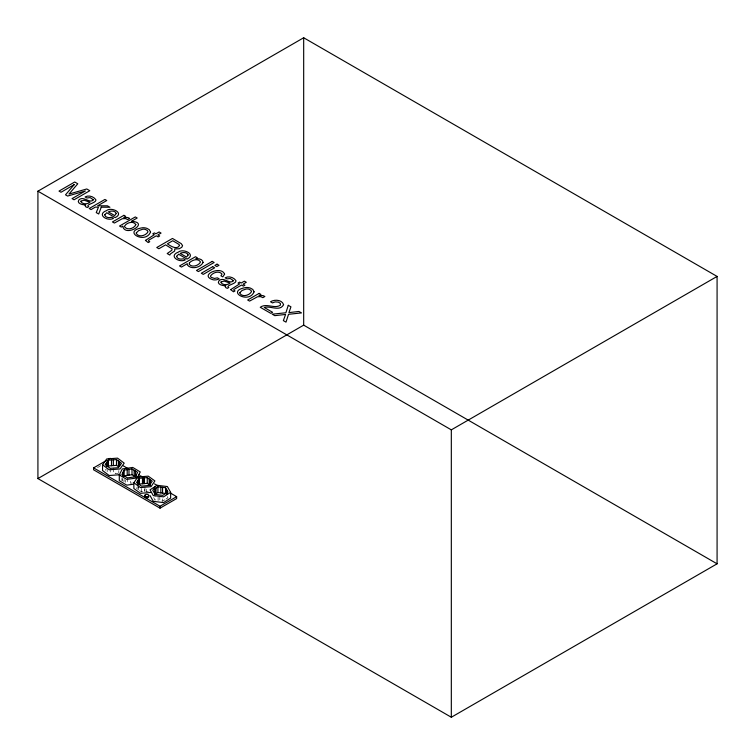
<?xml version="1.0" encoding="UTF-8"?>
<svg xmlns="http://www.w3.org/2000/svg" width="755" height="755" viewBox="0 0 755 755"><rect width="100%" height="100%" fill="white"/><g stroke="black" fill="none" stroke-linecap="round" stroke-linejoin="round"><path stroke-width="0.57" stroke-dasharray="3.77 2.83" d="M123.367 481.161L121.932 480.293L122.801 478.566M137.655 486.635L136.542 488.306L138.712 489.872L138.712 485.267M105.238 470.327L106.446 468.638M159.843 496.148L159.843 500.754L162.75 501.122L164.788 499.801M165.968 499.036L167.978 497.772L167.025 496.092M97.508 467.553L101.415 465.297M132.333 482.964L130.54 483.219L130.54 480.916M139.552 490.486L141.496 491.883L148.31 491.278M118.356 473.47L115.222 473.706L115.222 471.403M153.643 497.564L155.105 500.178L155.105 495.573M162.75 498.819L162.75 501.122M158.097 497.092L158.097 500.546M146.262 489.165L146.262 491.458M144.932 486.975L144.932 491.571M144.479 489.315L144.479 491.618M141.496 488.428L141.496 491.883M138.429 487.362L138.429 489.665M127.52 477.896L127.52 483.653M125.368 480.057L125.368 482.351M124.094 479.293L124.094 481.586M121.932 477.99L121.932 480.293M118.799 470.544L118.799 472.847M113.363 468.091L113.363 473.847M110.23 468.327L110.23 474.083M107.163 469.478L107.163 471.781"/><path stroke-width="1.13" d="M119.299 474.914L122.291 468.94L132.757 467.449L140.232 471.932L137.231 477.915L126.764 479.406L119.299 474.914L119.299 480.671L126.764 485.154L132.889 484.285M124.169 470.063L121.932 474.536L127.52 477.896L135.353 476.782L137.599 472.309L132.002 468.949L124.169 470.063L124.122 475.924L132.002 474.706L135.438 476.764L135.438 471.016M133.862 482.794L137.721 477.066L148.235 476.141L154.888 480.926L151.028 486.654L140.515 487.588L133.862 482.794L133.862 488.542L140.515 493.336L151.028 492.411M137.655 480.878L136.542 482.549L141.496 486.126L149.33 485.437L152.217 481.171L147.253 477.594L139.42 478.283L137.655 480.878L137.655 483.181M153.822 488.287L154.888 486.682M139.42 478.283L139.071 484.55L139.071 478.802M102.548 464.778L106.719 458.955L117.544 458.134L124.188 463.136L120.007 468.959L109.192 469.78L102.548 464.778L102.548 470.535L109.192 475.527L120.007 474.706M108.371 460.201L105.238 464.57L110.23 468.327L118.356 467.713L121.498 463.334L116.506 459.578L108.371 460.201L107.927 466.571L107.927 460.814M154.699 488.863L157.927 486.786L165.562 487.73L167.978 492.015L162.75 495.365L155.105 494.431L152.699 490.137L154.699 488.863L154.699 494.619L157.927 492.543L165.562 493.477L165.562 487.73M170.63 492.345L163.58 496.856L153.284 495.591L150.037 489.806L157.097 485.295L167.393 486.56L170.63 492.345L170.63 498.102L163.58 502.613L153.284 501.339L150.037 495.563M37.92 191.185L303.68 37.75L717.08 276.424L717.08 563.815L451.32 717.25L37.92 478.576L37.92 191.185L451.32 429.859L717.08 276.424M37.92 478.576L303.68 325.141L717.08 563.815M170.602 493.166L176.642 496.658L176.642 498.574L160.032 508.162L93.601 469.808L93.601 467.892L106.304 460.559M108.258 459.427L110.211 458.304M93.601 467.892L160.032 506.246L176.642 496.658M139.42 484.04L147.253 483.351L150.037 485.352L150.037 479.604M108.371 465.958L116.506 465.335L118.431 466.788L118.431 461.031M123.291 465.854L128.331 468.761M140.402 475.735L142.421 476.896M154.501 483.87L157.512 485.616M451.32 429.859L451.32 717.25M303.68 37.75L303.68 325.141M167.025 490.335L167.025 493.789M166.468 489.363L166.468 493.968M162.57 487.362L162.57 493.119M160.834 487.154L160.834 492.911M160.032 506.246L160.032 508.162M157.927 486.786L157.927 492.543M155.889 488.098L155.889 493.855M155.558 488.315L155.558 494.072M150.321 479.812L150.321 485.559M149.207 478.991L149.207 484.748M147.253 477.594L147.253 483.351M144.271 477.858L144.271 483.615M143.818 477.896L143.818 483.653M142.487 478.009L142.487 483.766M138.986 474.414L138.986 477.868M138.325 479.916L138.325 484.512M138.156 480.161L138.156 484.757M136.221 475.055L136.221 477.358M134.163 470.252L134.163 475.999M132.002 468.949L132.002 474.706M128.982 469.384L128.982 475.131M127.199 469.638L127.199 475.386M123.31 471.79L123.31 476.396M122.801 472.809L122.801 476.263M119.564 461.89L119.564 466.496M116.506 459.578L116.506 465.335M113.363 459.823L113.363 465.571M111.513 459.965L111.513 465.712M107.163 461.89L107.163 466.496M106.446 462.891L106.446 466.335M148.499 496.054A2.038 1.17 0 0 1 147.904 497.602A2.038 1.17 0 0 1 145.186 497.403A2.038 1.17 0 0 1 145.3 495.818M224.594 274.159L222.81 276.877L220.941 275.792L221.923 274.329L221.649 273.565C218.431 270.63 212.948 272.593 210.673 275.764A3.341 1.925 0 0 0 211.126 277.302L214.411 278.444L217.393 277.84L219.261 278.925L216.723 279.737A5.559 3.209 0 0 1 213.174 279.794C198.254 275.471 221.149 265.062 224.594 274.159M145.441 240.401L148.225 242.591L149.745 241.713L148.405 240.845L148.801 240.147L156.285 235.834L158.116 236.891L159.682 235.975L157.852 234.918L161.051 233.078L159.107 231.955L155.907 233.795L154.36 232.899L152.784 233.814L154.331 234.711L145.441 240.401M230.69 289.618L233.484 291.817L235.003 290.939L233.663 290.071L234.059 289.373L241.543 285.05L243.365 286.107L244.941 285.201L243.11 284.144L246.309 282.294L244.365 281.171L241.166 283.021L239.609 282.125L238.042 283.031L239.59 283.927L230.69 289.618M104.766 214.826C105.115 217.704 109.324 218.016 111.57 217.28L113.458 218.374C107.625 221.734 96.121 214.571 106.483 210.617C111.466 206.521 124.764 213.165 115.138 217.591L106.748 212.74L104.766 214.826M176.632 256.322C176.972 259.191 181.181 259.503 183.427 258.767L185.324 259.862C179.482 263.221 167.978 256.058 178.34 252.104C183.323 248.008 196.621 254.652 187.004 259.078L178.605 254.227L176.632 256.322M93.186 199.66L93.129 200.292C88.901 203.359 83.409 195.545 78.897 199.905C76.17 203.51 83.201 205.19 85.777 204.784L85.051 205.596L85.796 206.832L87.316 207.493L88.731 206.662C84.588 204.728 95.64 203.237 95.913 200.235L95.809 199.669C93.554 196.432 88.618 194.894 85.079 196.942L86.872 197.98L90.128 197.612L93.186 199.66M233.257 280.52L233.201 281.162C228.973 284.229 223.48 276.405 218.969 280.775C216.232 284.38 223.272 286.06 225.849 285.654L225.122 286.456L225.868 287.702L227.387 288.353L228.803 287.532C224.66 285.598 235.711 284.107 235.985 281.105L235.881 280.539C233.625 277.302 228.689 275.764 225.15 277.812L226.944 278.85L230.199 278.482L233.257 280.52M136.334 232.889L136.268 233.465C138.694 237.787 146.149 235.617 147.989 231.813L147.376 230.549L145.649 229.529A3.709 2.142 0 0 0 142.638 229.256L138.59 230.662L136.334 232.889M239.873 292.666L239.797 293.233C242.223 297.564 249.678 295.394 251.519 291.581L250.915 290.316L249.178 289.307A3.709 2.142 0 0 0 246.168 289.023L242.119 290.439L239.873 292.666M182.55 245.573L181.795 247.281L179.256 248.735L174.716 248.971L174.679 251.009L170.441 253.897L169.809 255.058L167.195 253.548L171.781 250.311L172.093 248.923L165.628 244.856L158.88 248.744L156.757 247.517L172.47 238.448L181.257 243.667L182.55 245.573M135.824 224.612C134.343 228.444 127.359 230.681 124.613 226.868L124.575 226.17C126.491 222.593 133.512 220.536 135.824 224.612M122.782 226.217C124.886 237.844 150.405 222.48 131.483 221.3L137.184 218.006L135.315 216.93L119.535 226.038L121.319 227.057L122.782 226.217M150.556 232.03C145.262 244.875 121.366 231.002 142.638 227.736A6.691 3.86 0 0 1 147.008 228.406L149.263 229.68L150.556 232.03M254.086 291.808C248.801 304.652 224.896 290.769 246.168 287.504A6.691 3.86 0 0 1 250.537 288.174L252.793 289.458L254.086 291.808M80.993 201.123L80.879 201.708C82.842 204.539 87.476 204.322 89.996 202.246L84.079 200.188L80.993 201.123M221.064 281.993L220.951 282.578C222.914 285.409 227.548 285.192 230.067 283.116L224.15 281.058L221.064 281.993M116.298 213.476L114.694 215.562L108.324 211.891C110.74 210.645 115.156 210.447 116.298 213.476M188.155 254.964L186.551 257.049L180.19 253.378C182.597 252.132 187.013 251.934 188.155 254.964M179.558 245.45C176.963 250.301 170.337 245.904 167.402 243.827L172.772 240.732L178.869 244.346L179.558 245.45M283.587 304.633C279.945 311.947 270.214 305.482 264.222 307.464L272.593 312.296L270.771 313.344L260.248 307.276C266.477 302.698 274.424 309.239 280.416 305.171L280.388 303.416L278.378 302.132L275.15 301.887L272.47 302.915L270.517 301.783C274.433 299.225 282.03 299.622 283.587 304.633M203.076 262.438C200.613 267.695 191.251 269.818 187.353 264.977L187.315 263.674L181.464 267.062L179.53 265.949L195.507 256.719L197.385 257.804L195.866 258.682C198.537 258.436 202.85 259.125 203.076 262.438M288.278 305.303L285.89 312.768L272.206 314.174L274.773 315.656L285.588 314.439L283.361 320.62L286.003 322.14L288.533 314.297L301.471 312.919L298.933 311.456L288.939 312.627L290.939 306.841L288.278 305.303M101.245 207.191L98.707 214.005L96.244 212.589L98.452 207.181L95.356 207.106L91.053 209.588L89.203 208.522L104.926 199.443L106.776 200.519L97.65 205.785L107.455 205.822L109.919 207.248L101.245 207.191M189.42 262.834L189.146 264.212C191.959 267.836 198.301 265.769 200.358 262.325L200.339 261.626C197.687 257.993 191.996 260.098 189.42 262.834M74.245 184.579L65.506 194.837L67.61 196.055L85.353 190.987L72.055 198.622L74.075 199.782L89.798 190.713L86.778 188.967L69.007 194.054L77.774 183.776L74.726 182.012L59.013 191.09L61.042 192.261L74.245 184.579M123.905 215.326L112.448 221.942L114.373 223.046L122.31 218.695L125.556 218.591L127.652 219.592L129.681 218.421L127.831 217.534L123.754 217.525L125.736 216.374L123.905 215.326M212.212 261.39L196.489 270.46L198.423 271.573L214.137 262.495L212.212 261.39M212.712 266.657L201.311 273.244L203.265 274.376L214.675 267.789L212.712 266.657M217.025 264.165L214.845 265.43L216.798 266.553L218.988 265.298L217.025 264.165M259.107 293.384L247.649 299.999L249.575 301.103L257.512 296.753L260.758 296.649L262.853 297.659L264.882 296.479L263.033 295.592L258.956 295.582L260.937 294.441L259.107 293.384M145.724 496.507A2.038 1.17 0 0 0 148.773 495.488A2.038 1.17 0 0 0 145.724 494.468A2.038 1.17 0 0 0 145.724 496.507"/></g></svg>
